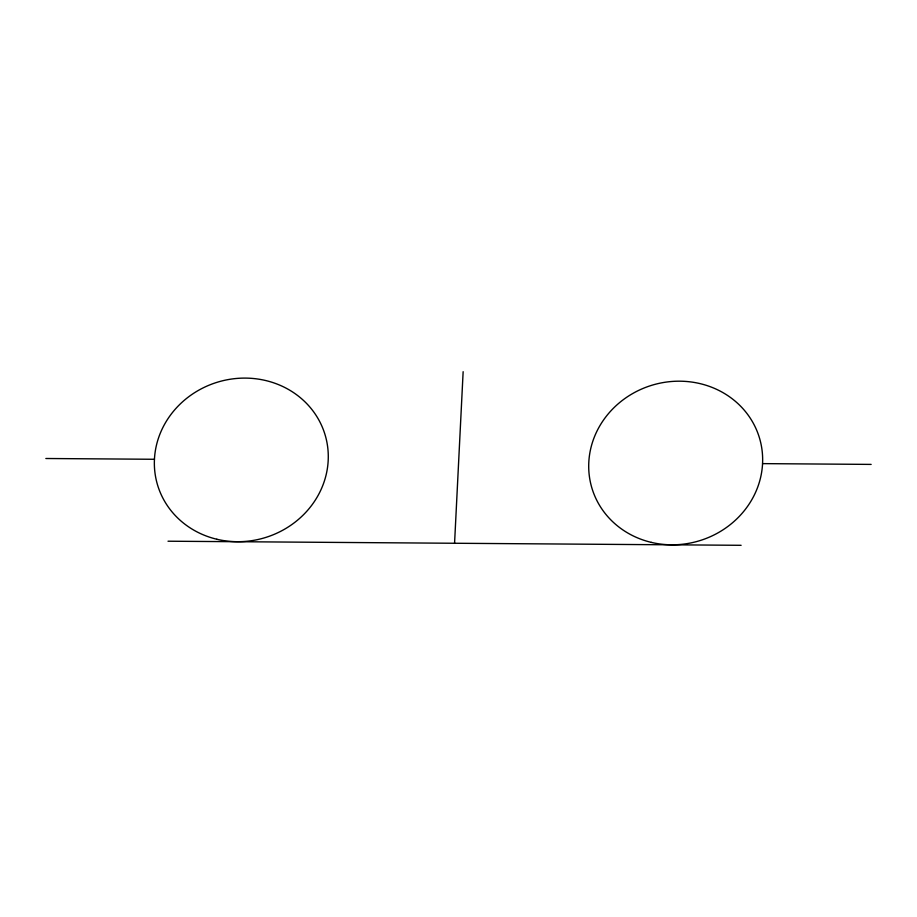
<?xml version="1.0" encoding="UTF-8"?>
<svg xmlns="http://www.w3.org/2000/svg" width="917" height="917" viewBox="0 0 917 917"><rect width="100%" height="100%" fill="white"/><g stroke="black" fill="none" stroke-linecap="round" stroke-linejoin="round"><path stroke-width="1.38" d="M454.568 543.254L463.142 371.694M45.85 458.5L154.446 459.279M762.554 463.624L871.15 464.403M168.017 541.213L741.119 545.306M651.23 542.36A87.447 81.304 -16.4 0 0 760.193 440.55A87.447 81.304 -16.4 0 0 615.628 406.093A87.447 81.304 -16.4 0 0 651.23 542.36M216.859 539.253A87.447 81.304 -16.4 0 0 325.822 437.443A87.447 81.304 -16.4 0 0 181.268 402.999A87.447 81.304 -16.4 0 0 216.859 539.253"/></g></svg>
